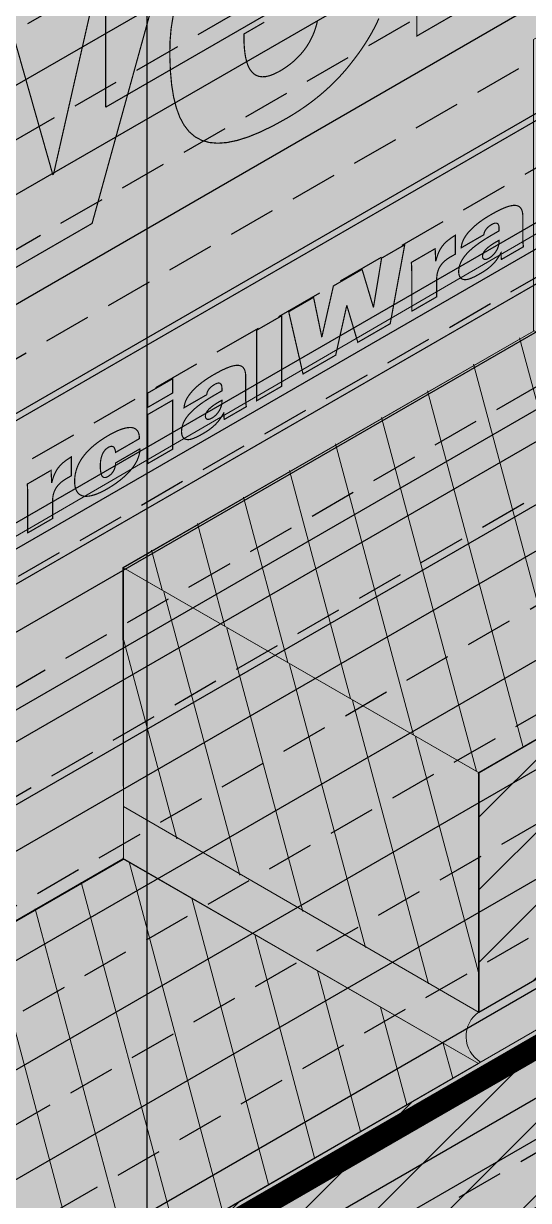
# Model space of a CAD drawing. Extents: x -198.3 to -147.3, y 313.3 to 379.3.
# Drawn here: x -178.053 to -176.056, y 361.285 to 365.943 of the extents above; entities that cross this region are included whole.
import ezdxf

# ---------------------------------------------------------------- set-up
doc = ezdxf.new("R2010")
doc.units = 0
doc.header["$LTSCALE"] = 1.5
doc.header["$MEASUREMENT"] = 0
doc.linetypes.add('DASHED', pattern=[0.75, 0.5, -0.25])
doc.layers.add('brick', color=250, linetype='CONTINUOUS', lineweight=5)
doc.layers.add('Metal Stud', color=250, linetype='CONTINUOUS', lineweight=18)
for name, color, linetype in [('DuPont Thru-Wall Flashing', 252, 'CONTINUOUS'), ('DUPONTLOGO', 250, 'CONTINUOUS'), ('FASTENING', 250, 'CONTINUOUS'), ('Shelf Angle', 250, 'CONTINUOUS'), ('StraightFlash', 252, 'CONTINUOUS'), ('STRUCTURE', 250, 'CONTINUOUS'), ('TEXT', 7, 'CONTINUOUS')]:
    doc.layers.add(name, color=color, linetype=linetype)
for name, color, linetype, true_color in [('EXTERIOR INSULATION', 7, 'CONTINUOUS', 0xcdd69f), ('grout', 7, 'CONTINUOUS', 0xdedede), ('Tyvek CommercialWrap', 7, 'DASHED', 0x00538e)]:
    doc.layers.add(name, color=color, linetype=linetype, true_color=true_color)
doc.styles.add('DETAILS', font='sanss___.ttf', dxfattribs={"height": 1})
doc.dimstyles.new('TYVEKDETAILS', dxfattribs={"dimscale": 6, "dimtxt": 1.5, "dimasz": 0.1, "dimexe": 0.75, "dimexo": 0.75, "dimgap": 0.75, "dimtad": 0, "dimtih": 1, "dimtoh": 1, "dimdec": 4, "dimzin": 0, "dimdsep": 46, "dimlunit": 4, "dimtxsty": 'DETAILS', "dimcen": 0.0625, "dimadec": 0, "dimazin": 0, "dimtfac": 1, "dimtdec": 4, "dimtofl": 0, "dimtmove": 0, "dimatfit": 3, "dimfxl": 1, "dimfrac": 2, "dimtolj": 1, "dimtzin": 0, "dimarcsym": 0})
pattern_1 = [(45, (-10.05216, 16.68313), (-0.1435869, 0.1435869), [])]

# ---------------------------------------------------------------- blocks, each defined once
blk = doc.blocks.new('SS-DGG 2')
at = {"layer": 'STRUCTURE'}
h = blk.add_hatch(dxfattribs=at)
h.set_pattern_fill('AR-SAND', color=256, scale=0.25, style=0)
h.set_pattern_definition([(37.5, (-362.0331, 233.6496), (-0.01574834, 0.48170594), [0, -0.38, 0, -0.425, 0, -0.40625]), (7.5, (-362.0331, 233.6496), (0.4424442, 0.7055365), [0, -0.205, 0, -0.3425, 0, -0.13125]), (327.5, (-362.3406, 233.6496), (0.77853547, 0.00141476), [0, -0.125, 0, -0.45, 0, -0.5875]), (317.5, (-362.3406, 233.6496), (0.7515317, 0.2194189), [0, -0.0625, 0, -0.295, 0, -0.3375])])
h.paths.add_polyline_path([(-8.7858, -6.4658, -0.06032), (-8.3164, -5.6231, -0.022567), (-7.1126, -4.1064), (-7.3384, -4.0005, 0.021775), (-8.5108, -5.4822, 0.0603), (-9.008, -6.3751, 0.04506), (-9.3505, -7.4917, 0.020731), (-9.5997, -8.9782, -0.044799), (-9.7881, -9.8444, -0.020914), (-9.9777, -10.3712, -0.055655), (-10.2812, -10.9286, -0.016125), (-10.8857, -11.7371, -0.033704), (-11.3713, -12.2672), (-12.4307, -13.2777), (-13.2332, -13.741), (-13.0332, -13.8565), (-12.2307, -13.4186), (-11.2056, -12.4409, 0.033704), (-10.6982, -11.8869, 0.016125), (-10.0844, -11.066, 0.055655), (-9.7555, -10.4618, 0.020914), (-9.5591, -9.9162, 0.044799), (-9.3615, -9.008, -0.020731), (-9.1156, -7.5412, -0.04506)])
h.paths.add_polyline_path([(-13.0332, -13.8565), (-13.2332, -13.741), (-13.2348, -16.435), (-13.0332, -16.5513)])
h.paths.add_polyline_path([(0, 0), (-0.2192, 0.1179), (-7.3384, -4.0005), (-7.1126, -4.1064)])
h.paths.add_polyline_path([(-16.0434, -5.8254), (-15.8434, -5.9408), (-2.7843, 1.5988), (-2.9918, 1.71)])
h.paths.add_polyline_path([(-16.047, -14.8113), (-15.8434, -14.9289), (-15.8434, -5.9408), (-16.0434, -5.8254)])
at = {"layer": 'STRUCTURE', "true_color": 0xffff42}
blk.add_hatch(color=51, dxfattribs=at).paths.add_polyline_path([(0, 0), (-7.1126, -4.1064, 0.022896), (-8.333, -5.646, 0.058555), (-8.7858, -6.4658, 0.04506), (-9.1156, -7.5412, 0.020731), (-9.3615, -9.008, -0.044799), (-9.5591, -9.9162, -0.020914), (-9.7555, -10.4618, -0.055655), (-10.0844, -11.066, -0.016125), (-10.6982, -11.8869, -0.033704), (-11.2056, -12.4409), (-12.2307, -13.4186), (-13.0332, -13.8565), (-13.0332, -16.5513), (0, -9.0266)])
at = {"layer": 'STRUCTURE'}
blk.add_lwpolyline([(-13.0332, -16.5513), (0, -9.0266)], dxfattribs=at)
blk = doc.blocks.new('CW logo')
at = {"layer": 'DUPONTLOGO', "lineweight": 35, "true_color": 0x00538e}
h = blk.add_hatch(color=154, dxfattribs=at)
h.paths.add_polyline_path([(0, 2.3551), (-0.3621, 2.1461), (-0.3621, 2.4109), (0.6981, 3.023), (0.6981, 2.7582), (0.3277, 2.5443), (0.3277, 1.443), (0, 1.2538)])
h.paths.add_polyline_path([(1.5206, 3.0816), (1.0732, 1.5101), (0.7864, 1.3445), (0.9027, 1.7466), (0.5586, 2.5262), (0.8913, 2.7183), (1.0535, 2.1515), (1.0568, 2.1534), (1.2338, 2.916)])
h.paths.add_polyline_path([(1.8645, 2.3303), (1.5515, 3.0995), (1.8826, 3.2906), (2.0448, 2.7182), (2.0481, 2.7201), (2.2218, 3.4864), (2.5118, 3.6539), (2.2004, 2.5242)])
h.paths.add_polyline_path([(2.8011, 3.2741), (2.8012, 3.2529), (2.8019, 3.2325), (2.8033, 3.2131), (2.8055, 3.1948), (2.8086, 3.1778), (2.8127, 3.1622), (2.8177, 3.1481), (2.8239, 3.1358), (2.8312, 3.1253), (2.8397, 3.1167), (2.8495, 3.1104), (2.8606, 3.1062), (2.8732, 3.1046), (2.8873, 3.1054), (2.903, 3.109), (2.9202, 3.1155), (2.9392, 3.1249), (2.9553, 3.1344), (2.9695, 3.1439), (2.9831, 3.1539), (2.996, 3.1644), (3.0082, 3.1755), (3.0197, 3.1871), (3.0304, 3.1991), (3.0404, 3.2117), (3.0497, 3.2247), (3.0581, 3.2382), (3.0658, 3.2522), (3.0728, 3.2665), (3.0789, 3.2813), (3.0842, 3.2965), (3.0887, 3.312), (3.0923, 3.328), (3.0951, 3.3443), (3.097, 3.3522), (3.1027, 3.3555), (3.1133, 3.3616), (3.1279, 3.37), (3.1459, 3.3804), (3.1668, 3.3925), (3.1896, 3.4057), (3.2139, 3.4197), (3.2389, 3.4341), (3.2639, 3.4485), (3.2883, 3.4626), (3.3114, 3.4759), (3.3324, 3.4881), (3.3508, 3.4987), (3.3659, 3.5074), (3.3769, 3.5138), (3.3832, 3.5174), (3.3839, 3.5107), (3.3812, 3.4883), (3.3775, 3.466), (3.3727, 3.4438), (3.3669, 3.4217), (3.3602, 3.3998), (3.3527, 3.378), (3.3443, 3.3565), (3.3351, 3.3353), (3.3253, 3.3144), (3.3148, 3.2937), (3.3037, 3.2735), (3.292, 3.2537), (3.2798, 3.2342), (3.2672, 3.2153), (3.2542, 3.1968), (3.2409, 3.1789), (3.2274, 3.1616), (3.2146, 3.1454), (3.2015, 3.1296), (3.1879, 3.1142), (3.174, 3.0992), (3.1598, 3.0846), (3.1453, 3.0704), (3.1305, 3.0567), (3.1154, 3.0433), (3.1001, 3.0303), (3.0845, 3.0177), (3.0687, 3.0055), (3.0527, 2.9937), (3.0365, 2.9823), (3.0201, 2.9712), (3.0036, 2.9605), (2.9869, 2.9502), (2.9702, 2.9403), (2.9189, 2.912), (2.867, 2.8866), (2.819, 2.8669), (2.7747, 2.8529), (2.7342, 2.8444), (2.6973, 2.8417), (2.6639, 2.8446), (2.634, 2.8532), (2.6075, 2.8674), (2.5843, 2.8874), (2.5643, 2.9131), (2.5475, 2.9444), (2.5338, 2.9816), (2.523, 3.0244), (2.5152, 3.073), (2.5102, 3.1274), (2.5079, 3.1875), (2.5087, 3.2437), (2.5131, 3.2956), (2.5213, 3.3468), (2.5329, 3.3974), (2.5479, 3.447), (2.5661, 3.4956), (2.5872, 3.5431), (2.6111, 3.5892), (2.6378, 3.6338), (2.6669, 3.6769), (2.6983, 3.7182), (2.7319, 3.7576), (2.7675, 3.7949), (2.8049, 3.8301), (2.844, 3.863), (2.8846, 3.8934), (2.9265, 3.9212), (2.9757, 3.9497), (3.0296, 3.9767), (3.0792, 3.9968), (3.1245, 4.0102), (3.1656, 4.0171), (3.2028, 4.0177), (3.2362, 4.0122), (3.2659, 4.0008), (3.292, 3.9836), (3.3147, 3.9608), (3.3342, 3.9327), (3.3505, 3.8994), (3.3639, 3.861), (3.3744, 3.8179), (3.3822, 3.7701), (3.3875, 3.7179), (3.3904, 3.6614), (3.3907, 3.6145), (3.3825, 3.6098), (3.3641, 3.5992), (3.3368, 3.5834), (3.3021, 3.5633), (3.2612, 3.5398), (3.2157, 3.5135), (3.1668, 3.4853), (3.1161, 3.4559), (3.0647, 3.4263), (3.0143, 3.3972), (2.966, 3.3693), (2.9214, 3.3436), (2.8818, 3.3207), (2.8486, 3.3015), (2.8232, 3.2868), (2.8069, 3.2774)])
h.paths.add_polyline_path([(3.4854, 3.2661), (3.4854, 4.6323), (3.7967, 4.812), (3.7967, 3.4459)])
h.paths.add_polyline_path([(3.7967, 3.9757), (4.0803, 4.5594), (4.4195, 4.7553), (4.1409, 4.1952), (4.4604, 3.8291), (4.0917, 3.6161)])
h.paths.add_polyline_path([(3.0072, 3.5861), (3.031, 3.5998), (3.0523, 3.6121), (3.0702, 3.6225), (3.0841, 3.6305), (3.0961, 3.6374), (3.096, 3.6468), (3.0955, 3.6559), (3.0948, 3.6649), (3.0937, 3.6736), (3.0924, 3.6821), (3.0908, 3.6904), (3.0889, 3.6984), (3.0868, 3.7061), (3.0843, 3.7135), (3.0816, 3.7207), (3.0786, 3.7275), (3.0753, 3.734), (3.0718, 3.7402), (3.0679, 3.746), (3.0639, 3.7514), (3.0595, 3.7564), (3.0549, 3.761), (3.0501, 3.7651), (3.0449, 3.7686), (3.0396, 3.7716), (3.0339, 3.7741), (3.028, 3.7759), (3.0218, 3.7772), (3.0154, 3.7778), (3.0087, 3.7779), (3.0018, 3.7772), (2.9946, 3.7759), (2.9871, 3.7739), (2.9794, 3.7711), (2.9714, 3.7677), (2.9631, 3.7635), (2.9546, 3.7585), (2.9405, 3.7493), (2.9224, 3.736), (2.9059, 3.7218), (2.8911, 3.707), (2.8779, 3.6914), (2.8661, 3.6752), (2.8557, 3.6584), (2.8466, 3.6411), (2.8386, 3.6232), (2.8318, 3.6048), (2.826, 3.586), (2.8211, 3.5668), (2.817, 3.5472), (2.8137, 3.5272), (2.811, 3.5069), (2.8089, 3.4864), (2.8079, 3.471), (2.8125, 3.4737), (2.8227, 3.4796), (2.8377, 3.4882), (2.8565, 3.4991), (2.8785, 3.5118), (2.9029, 3.5258), (2.9287, 3.5408), (2.9552, 3.5561), (2.9817, 3.5713)], flags=16)
at = {"layer": 'DUPONTLOGO', "color": 154, "lineweight": 35, "true_color": 0x00538e, "const_width": 0.00471}
for points in [[(3.4854, 3.2661), (3.4854, 4.6323), (3.7967, 4.812), (3.7967, 3.4459), (3.4854, 3.2661)], [(3.3351, 3.3353), (3.3253, 3.3144), (3.3148, 3.2937), (3.3037, 3.2735), (3.292, 3.2537), (3.2798, 3.2342), (3.2672, 3.2153), (3.2542, 3.1968), (3.2409, 3.1789), (3.2274, 3.1616), (3.2146, 3.1454), (3.2015, 3.1296), (3.1879, 3.1142), (3.174, 3.0992), (3.1598, 3.0846), (3.1453, 3.0704), (3.1305, 3.0567), (3.1154, 3.0433), (3.1001, 3.0303), (3.0845, 3.0177), (3.0687, 3.0055), (3.0527, 2.9937), (3.0365, 2.9823), (3.0201, 2.9712), (3.0036, 2.9605), (2.9869, 2.9502), (2.9702, 2.9403), (2.9189, 2.912), (2.867, 2.8866), (2.819, 2.8669), (2.7747, 2.8529), (2.7342, 2.8444), (2.6973, 2.8417), (2.6639, 2.8446), (2.634, 2.8532), (2.6075, 2.8674), (2.5843, 2.8874), (2.5643, 2.9131), (2.5475, 2.9444), (2.5338, 2.9816), (2.523, 3.0244), (2.5152, 3.073), (2.5102, 3.1274), (2.5079, 3.1875), (2.5087, 3.2437), (2.5131, 3.2956), (2.5213, 3.3468)], [(2.8818, 3.3207), (2.8486, 3.3015), (2.8232, 3.2868), (2.8069, 3.2774), (2.8011, 3.2741), (2.8012, 3.2529), (2.8019, 3.2325), (2.8033, 3.2131), (2.8055, 3.1948), (2.8086, 3.1778), (2.8127, 3.1622), (2.8177, 3.1481), (2.8239, 3.1358), (2.8312, 3.1253), (2.8397, 3.1167), (2.8495, 3.1104), (2.8606, 3.1062), (2.8732, 3.1046), (2.8873, 3.1054), (2.903, 3.109), (2.9202, 3.1155), (2.9392, 3.1249), (2.9553, 3.1344), (2.9695, 3.1439), (2.9831, 3.1539), (2.996, 3.1644), (3.0082, 3.1755), (3.0197, 3.1871), (3.0304, 3.1991), (3.0404, 3.2117), (3.0497, 3.2247), (3.0581, 3.2382), (3.0658, 3.2522), (3.0728, 3.2665), (3.0789, 3.2813), (3.0842, 3.2965), (3.0887, 3.312), (3.0923, 3.328)], [(1.8645, 2.3303), (1.5515, 3.0995), (1.8826, 3.2906), (2.0448, 2.7182), (2.0481, 2.7201), (2.2218, 3.4864), (2.5118, 3.6539), (2.2004, 2.5242), (1.8645, 2.3303)], [(4.4855, 2.5897), (4.4855, 3.2366), (0, 0.647), (0, 0), (4.4855, 2.5897)], [(2.9783, 2.1749), (3.0767, 2.2317), (3.1089, 2.0759), (3.1098, 2.0765), (3.1551, 2.2769), (3.2685, 2.3424), (3.313, 2.1938), (3.314, 2.1944), (3.3458, 2.3871), (3.4372, 2.4398), (3.3799, 2.1277), (3.2517, 2.0537), (3.2086, 2.1984), (3.2076, 2.1978), (3.1641, 2.0031), (3.0349, 1.9285), (2.9783, 2.1749)], [(2.9502, 2.1586), (2.9502, 1.8796), (2.8518, 1.8228), (2.8518, 2.1019), (2.9502, 2.1586)], [(2.5192, 1.9098), (2.5192, 1.8533), (2.4208, 1.7965), (2.4208, 1.853), (2.5192, 1.9098)], [(2.5192, 1.8248), (2.5192, 1.6308), (2.4208, 1.574), (2.4208, 1.768), (2.5192, 1.8248)]]:
    blk.add_lwpolyline(points, dxfattribs=at)
for points in [[(3.6608, 2.4278), (3.6612, 2.4322), (3.6618, 2.4367), (3.6627, 2.441), (3.6639, 2.4454), (3.6653, 2.4497), (3.667, 2.454), (3.6689, 2.4583), (3.671, 2.4626), (3.6733, 2.4668), (3.6759, 2.471), (3.6786, 2.4752), (3.6815, 2.4793), (3.6846, 2.4833), (3.6878, 2.4874), (3.6913, 2.4914), (3.6948, 2.4953), (3.6985, 2.4992), (3.7023, 2.5031), (3.7063, 2.5069), (3.7103, 2.5107), (3.7144, 2.5143), (3.7186, 2.5179), (3.7229, 2.5215), (3.7273, 2.525), (3.7317, 2.5284), (3.7361, 2.5317), (3.7406, 2.5349), (3.7452, 2.5381), (3.7497, 2.5412), (3.7542, 2.5442), (3.7588, 2.5471), (3.7633, 2.55), (3.7678, 2.5527), (3.7723, 2.5554), (3.7768, 2.558), (3.7901, 2.5656), (3.8038, 2.5729), (3.8166, 2.5793), (3.8285, 2.5846), (3.8395, 2.589), (3.8496, 2.5923), (3.8588, 2.5945), (3.8672, 2.5957), (3.8747, 2.5958), (3.8813, 2.5948), (3.8871, 2.5927), (3.892, 2.5895), (3.8961, 2.5851), (3.8994, 2.5796), (3.9019, 2.5729), (3.9036, 2.565), (3.9045, 2.5559), (3.9047, 2.5488), (3.9047, 2.5474), (3.9047, 2.5445), (3.9047, 2.5403), (3.9047, 2.5349), (3.9047, 2.5286), (3.9047, 2.5216), (3.9047, 2.5142), (3.9047, 2.5064), (3.9047, 2.4985), (3.9047, 2.4907), (3.9047, 2.4832), (3.9047, 2.4763), (3.9047, 2.4701), (3.9047, 2.4648), (3.9047, 2.4606), (3.9047, 2.4578), (3.9047, 2.4565), (3.9047, 2.4555), (3.9047, 2.4543), (3.9048, 2.4531), (3.9048, 2.4518), (3.9049, 2.4505), (3.905, 2.4493), (3.9051, 2.448), (3.9052, 2.4466), (3.9053, 2.4453), (3.9054, 2.4439), (3.9056, 2.4425), (3.9058, 2.4411), (3.9059, 2.4396), (3.9062, 2.4381), (3.9064, 2.4366), (3.9066, 2.435), (3.9069, 2.4334), (3.9071, 2.432), (3.906, 2.4314), (3.9034, 2.4299), (3.8995, 2.4277), (3.8945, 2.4248), (3.8887, 2.4214), (3.8821, 2.4176), (3.8751, 2.4136), (3.8677, 2.4093), (3.8602, 2.405), (3.8528, 2.4007), (3.8457, 2.3966), (3.8391, 2.3928), (3.8331, 2.3893), (3.8279, 2.3864), (3.8238, 2.384), (3.821, 2.3824), (3.8196, 2.3815), (3.8195, 2.3816), (3.8194, 2.3821), (3.8194, 2.3831), (3.8193, 2.3844), (3.8192, 2.3861), (3.8191, 2.3879), (3.8189, 2.39), (3.8188, 2.3922), (3.8186, 2.3945), (3.8185, 2.3968), (3.8183, 2.399), (3.8182, 2.4011), (3.8181, 2.403), (3.818, 2.4048), (3.8179, 2.4062), (3.8178, 2.4073), (3.8178, 2.408), (3.8176, 2.4078), (3.8143, 2.4015), (3.8108, 2.3955), (3.8073, 2.3897), (3.8035, 2.3842), (3.7997, 2.3789), (3.7957, 2.3738), (3.7915, 2.369), (3.7872, 2.3643), (3.7827, 2.3598), (3.7781, 2.3555), (3.7733, 2.3513), (3.7684, 2.3473), (3.7633, 2.3434), (3.758, 2.3396), (3.7526, 2.336), (3.7471, 2.3324), (3.7413, 2.329), (3.7366, 2.3262), (3.733, 2.3242), (3.7294, 2.3222), (3.7259, 2.3202), (3.7224, 2.3183), (3.7189, 2.3164), (3.7154, 2.3146), (3.712, 2.3129), (3.7086, 2.3113), (3.7054, 2.3098), (3.7022, 2.3084), (3.699, 2.3071), (3.696, 2.3059), (3.693, 2.3049), (3.6902, 2.304), (3.6875, 2.3033), (3.6849, 2.3027), (3.6824, 2.3023), (3.6795, 2.3019), (3.6767, 2.3018), (3.6739, 2.3019), (3.6713, 2.3022), (3.6687, 2.3027), (3.6663, 2.3035), (3.6639, 2.3046), (3.6618, 2.3059), (3.6598, 2.3075), (3.6579, 2.3093), (3.6563, 2.3115), (3.6548, 2.3139), (3.6535, 2.3167), (3.6525, 2.3197), (3.6517, 2.3231), (3.6511, 2.3268), (3.6508, 2.3308), (3.6508, 2.3372), (3.6519, 2.3469), (3.654, 2.3565), (3.6573, 2.3658), (3.6615, 2.3749), (3.6667, 2.3839), (3.6728, 2.3926), (3.6797, 2.4012), (3.6874, 2.4096), (3.6958, 2.4178), (3.7049, 2.4259), (3.7145, 2.4337), (3.7246, 2.4415), (3.7352, 2.449), (3.7462, 2.4564), (3.7576, 2.4637), (3.7692, 2.4708), (3.781, 2.4778), (3.7834, 2.4792), (3.7841, 2.4796), (3.7851, 2.4802), (3.7865, 2.481), (3.7883, 2.482), (3.7902, 2.4831), (3.7923, 2.4844), (3.7946, 2.4857), (3.7969, 2.487), (3.7992, 2.4883), (3.8014, 2.4896), (3.8036, 2.4909), (3.8055, 2.492), (3.8072, 2.493), (3.8086, 2.4938), (3.8096, 2.4944), (3.8102, 2.4947), (3.8104, 2.4948), (3.8104, 2.495), (3.8104, 2.4953), (3.8104, 2.4958), (3.8104, 2.4964), (3.8104, 2.4971), (3.8104, 2.498), (3.8104, 2.4988), (3.8104, 2.4998), (3.8104, 2.5007), (3.8104, 2.5016), (3.8104, 2.5025), (3.8104, 2.5033), (3.8104, 2.504), (3.8104, 2.5047), (3.8104, 2.5052), (3.8104, 2.5055), (3.8104, 2.5057), (3.8103, 2.5076), (3.8102, 2.5102), (3.8099, 2.5127), (3.8094, 2.515), (3.8087, 2.5172), (3.8079, 2.5191), (3.8069, 2.5209), (3.8057, 2.5224), (3.8043, 2.5236), (3.8027, 2.5246), (3.8008, 2.5252), (3.7988, 2.5255), (3.7965, 2.5255), (3.7939, 2.5252), (3.7911, 2.5245), (3.788, 2.5233), (3.7847, 2.5218), (3.7811, 2.5198), (3.7774, 2.5175), (3.774, 2.5152), (3.7709, 2.5129), (3.768, 2.5106), (3.7654, 2.5083), (3.7631, 2.5059), (3.761, 2.5035), (3.7591, 2.5012), (3.7574, 2.4988), (3.7559, 2.4965), (3.7547, 2.4941), (3.7536, 2.4918), (3.7526, 2.4894), (3.7518, 2.4871), (3.7512, 2.4848), (3.7507, 2.4826), (3.7503, 2.4804), (3.7499, 2.4793), (3.7482, 2.4783), (3.745, 2.4764), (3.7406, 2.4739), (3.7352, 2.4708), (3.7289, 2.4672), (3.722, 2.4632), (3.7147, 2.459), (3.7071, 2.4546), (3.6995, 2.4502), (3.6921, 2.4459), (3.6849, 2.4418), (3.6784, 2.438), (3.6726, 2.4346), (3.6677, 2.4318), (3.664, 2.4297), (3.6616, 2.4283)], [(3.4653, 2.2987), (3.4653, 2.3038), (3.4653, 2.3088), (3.4653, 2.3137), (3.4653, 2.3185), (3.4653, 2.3232), (3.4652, 2.3278), (3.4652, 2.3323), (3.4651, 2.3366), (3.465, 2.3408), (3.4649, 2.3449), (3.4648, 2.3488), (3.4646, 2.3526), (3.4645, 2.3562), (3.4643, 2.3596), (3.464, 2.3629), (3.4637, 2.366), (3.4634, 2.3689), (3.4637, 2.3701), (3.4656, 2.3713), (3.4692, 2.3733), (3.474, 2.3761), (3.4799, 2.3795), (3.4867, 2.3834), (3.4941, 2.3877), (3.502, 2.3922), (3.5101, 2.3969), (3.5182, 2.4016), (3.5261, 2.4062), (3.5336, 2.4105), (3.5405, 2.4144), (3.5465, 2.4179), (3.5514, 2.4208), (3.555, 2.4229), (3.5572, 2.4241), (3.5576, 2.4243), (3.5577, 2.4236), (3.5577, 2.4221), (3.5579, 2.4199), (3.558, 2.4171), (3.5582, 2.4137), (3.5583, 2.4101), (3.5585, 2.4061), (3.5587, 2.402), (3.5589, 2.3979), (3.5591, 2.3938), (3.5593, 2.3899), (3.5595, 2.3862), (3.5597, 2.383), (3.5598, 2.3803), (3.5599, 2.3782), (3.56, 2.3768), (3.56, 2.3763), (3.56, 2.3763), (3.56, 2.3763), (3.56, 2.3763), (3.5601, 2.3763), (3.5601, 2.3763), (3.5602, 2.3764), (3.5602, 2.3764), (3.5603, 2.3764), (3.5603, 2.3764), (3.5604, 2.3765), (3.5604, 2.3765), (3.5605, 2.3765), (3.5605, 2.3766), (3.5606, 2.3766), (3.5606, 2.3766), (3.5606, 2.3766), (3.5606, 2.3766), (3.5619, 2.3817), (3.5645, 2.3905), (3.5672, 2.3987), (3.5701, 2.4063), (3.5733, 2.4134), (3.5767, 2.4201), (3.5803, 2.4263), (3.5842, 2.4321), (3.5884, 2.4375), (3.5928, 2.4427), (3.5975, 2.4476), (3.6025, 2.4523), (3.6078, 2.4569), (3.6134, 2.4613), (3.6193, 2.4656), (3.6255, 2.4699), (3.6321, 2.4742), (3.6377, 2.4777), (3.6377, 2.4767), (3.6377, 2.4745), (3.6377, 2.4711), (3.6377, 2.4668), (3.6377, 2.4617), (3.6377, 2.456), (3.6377, 2.4499), (3.6377, 2.4436), (3.6377, 2.4371), (3.6377, 2.4307), (3.6377, 2.4246), (3.6377, 2.4189), (3.6377, 2.4138), (3.6377, 2.4095), (3.6377, 2.4062), (3.6377, 2.4039), (3.6377, 2.4029), (3.6376, 2.4028), (3.6371, 2.4026), (3.6364, 2.4022), (3.6354, 2.4016), (3.6342, 2.4009), (3.6329, 2.4001), (3.6314, 2.3993), (3.6299, 2.3984), (3.6283, 2.3975), (3.6267, 2.3966), (3.6252, 2.3957), (3.6237, 2.3949), (3.6224, 2.3941), (3.6213, 2.3935), (3.6204, 2.3929), (3.6197, 2.3926), (3.6193, 2.3923), (3.616, 2.3904), (3.6092, 2.386), (3.6029, 2.3816), (3.5972, 2.377), (3.5921, 2.3724), (3.5874, 2.3676), (3.5832, 2.3628), (3.5795, 2.3578), (3.5762, 2.3527), (3.5734, 2.3475), (3.5709, 2.3422), (3.5689, 2.3368), (3.5672, 2.3312), (3.5659, 2.3255), (3.5649, 2.3198), (3.5642, 2.3139), (3.5638, 2.3078), (3.5637, 2.3022), (3.5637, 2.3015), (3.5637, 2.2995), (3.5637, 2.2965), (3.5637, 2.2926), (3.5637, 2.2881), (3.5637, 2.2829), (3.5637, 2.2773), (3.5637, 2.2715), (3.5637, 2.2656), (3.5637, 2.2598), (3.5637, 2.2542), (3.5637, 2.2489), (3.5637, 2.2442), (3.5637, 2.2402), (3.5637, 2.2371), (3.5637, 2.2349), (3.5637, 2.2339), (3.5632, 2.2336), (3.561, 2.2323), (3.5572, 2.2301), (3.5521, 2.2271), (3.5458, 2.2235), (3.5387, 2.2194), (3.5309, 2.2149), (3.5226, 2.2101), (3.5141, 2.2052), (3.5057, 2.2003), (3.4974, 2.1956), (3.4897, 2.1911), (3.4826, 2.187), (3.4765, 2.1835), (3.4714, 2.1806), (3.4678, 2.1785), (3.4657, 2.1773), (3.4653, 2.1772), (3.4653, 2.1792), (3.4653, 2.1832), (3.4653, 2.189), (3.4653, 2.1962), (3.4653, 2.2047), (3.4653, 2.2141), (3.4653, 2.2241), (3.4653, 2.2346), (3.4653, 2.245), (3.4653, 2.2554), (3.4653, 2.2652), (3.4653, 2.2743), (3.4653, 2.2823), (3.4653, 2.2891), (3.4653, 2.2943), (3.4653, 2.2976)], [(3.798, 2.4505), (3.7914, 2.4466), (3.7852, 2.4427), (3.7796, 2.439), (3.7744, 2.4353), (3.7696, 2.4317), (3.7654, 2.4281), (3.7616, 2.4246), (3.7582, 2.4212), (3.7552, 2.4179), (3.7526, 2.4146), (3.7505, 2.4114), (3.7487, 2.4082), (3.7473, 2.4051), (3.7462, 2.402), (3.7455, 2.399), (3.7452, 2.396), (3.7451, 2.3935), (3.7453, 2.3915), (3.7457, 2.3897), (3.7462, 2.3881), (3.7469, 2.3866), (3.7478, 2.3852), (3.7489, 2.3841), (3.7501, 2.3832), (3.7516, 2.3825), (3.7532, 2.382), (3.755, 2.3818), (3.7571, 2.3819), (3.7593, 2.3822), (3.7616, 2.3828), (3.7642, 2.3837), (3.767, 2.3849), (3.77, 2.3864), (3.774, 2.3889), (3.7782, 2.3918), (3.7821, 2.395), (3.7858, 2.3984), (3.7893, 2.402), (3.7926, 2.4057), (3.7956, 2.4097), (3.7984, 2.4137), (3.8008, 2.4179), (3.8031, 2.4222), (3.805, 2.4265), (3.8067, 2.4308), (3.808, 2.4352), (3.8091, 2.4396), (3.8098, 2.4439), (3.8103, 2.4482), (3.8104, 2.4516), (3.8104, 2.4517), (3.8104, 2.4519), (3.8104, 2.4522), (3.8104, 2.4525), (3.8104, 2.453), (3.8104, 2.4535), (3.8104, 2.454), (3.8104, 2.4546), (3.8104, 2.4551), (3.8104, 2.4557), (3.8104, 2.4562), (3.8104, 2.4566), (3.8104, 2.457), (3.8104, 2.4573), (3.8104, 2.4576), (3.8104, 2.4577), (3.8103, 2.4577), (3.8101, 2.4575), (3.8096, 2.4572), (3.8089, 2.4568), (3.8081, 2.4563), (3.8071, 2.4558), (3.8061, 2.4552), (3.805, 2.4546), (3.8039, 2.4539), (3.8028, 2.4533), (3.8017, 2.4527), (3.8007, 2.4521), (3.7998, 2.4516), (3.7991, 2.4512), (3.7985, 2.4508), (3.7982, 2.4506)], [(2.5643, 1.7948), (2.5647, 1.7992), (2.5654, 1.8036), (2.5663, 1.808), (2.5675, 1.8124), (2.5689, 1.8167), (2.5705, 1.821), (2.5724, 1.8253), (2.5746, 1.8296), (2.5769, 1.8338), (2.5794, 1.838), (2.5821, 1.8421), (2.585, 1.8462), (2.5881, 1.8503), (2.5914, 1.8543), (2.5948, 1.8583), (2.5983, 1.8623), (2.602, 1.8662), (2.6059, 1.87), (2.6098, 1.8738), (2.6138, 1.8776), (2.618, 1.8813), (2.6222, 1.8849), (2.6265, 1.8884), (2.6308, 1.8919), (2.6353, 1.8953), (2.6397, 1.8986), (2.6442, 1.9019), (2.6487, 1.905), (2.6533, 1.9081), (2.6578, 1.9111), (2.6623, 1.9141), (2.6669, 1.9169), (2.6714, 1.9197), (2.6759, 1.9224), (2.6803, 1.925), (2.6937, 1.9325), (2.7074, 1.9399), (2.7202, 1.9462), (2.7321, 1.9516), (2.7431, 1.9559), (2.7532, 1.9593), (2.7624, 1.9615), (2.7708, 1.9627), (2.7783, 1.9628), (2.7849, 1.9618), (2.7906, 1.9597), (2.7956, 1.9565), (2.7997, 1.9521), (2.803, 1.9466), (2.8055, 1.9399), (2.8072, 1.932), (2.8081, 1.9229), (2.8083, 1.9158), (2.8083, 1.9144), (2.8083, 1.9115), (2.8083, 1.9073), (2.8083, 1.9019), (2.8083, 1.8956), (2.8083, 1.8887), (2.8083, 1.8812), (2.8083, 1.8734), (2.8083, 1.8655), (2.8083, 1.8577), (2.8083, 1.8502), (2.8083, 1.8433), (2.8083, 1.8371), (2.8083, 1.8318), (2.8083, 1.8276), (2.8083, 1.8248), (2.8083, 1.8235), (2.8083, 1.8225), (2.8083, 1.8213), (2.8084, 1.8201), (2.8084, 1.8188), (2.8085, 1.8175), (2.8085, 1.8163), (2.8086, 1.815), (2.8087, 1.8136), (2.8089, 1.8123), (2.809, 1.8109), (2.8092, 1.8095), (2.8093, 1.8081), (2.8095, 1.8066), (2.8097, 1.8051), (2.81, 1.8036), (2.8102, 1.802), (2.8105, 1.8004), (2.8107, 1.799), (2.8095, 1.7984), (2.807, 1.7969), (2.8031, 1.7947), (2.7981, 1.7918), (2.7923, 1.7884), (2.7857, 1.7846), (2.7787, 1.7806), (2.7713, 1.7763), (2.7638, 1.772), (2.7564, 1.7677), (2.7493, 1.7636), (2.7426, 1.7598), (2.7366, 1.7563), (2.7315, 1.7533), (2.7274, 1.751), (2.7245, 1.7493), (2.7231, 1.7485), (2.723, 1.7485), (2.723, 1.7491), (2.7229, 1.7501), (2.7228, 1.7514), (2.7227, 1.753), (2.7226, 1.7549), (2.7225, 1.757), (2.7223, 1.7592), (2.7222, 1.7614), (2.7221, 1.7637), (2.7219, 1.766), (2.7218, 1.7681), (2.7217, 1.77), (2.7216, 1.7717), (2.7215, 1.7732), (2.7214, 1.7743), (2.7214, 1.7749), (2.7211, 1.7748), (2.7179, 1.7685), (2.7144, 1.7625), (2.7109, 1.7567), (2.7071, 1.7512), (2.7033, 1.7459), (2.6993, 1.7408), (2.6951, 1.736), (2.6908, 1.7313), (2.6863, 1.7268), (2.6817, 1.7225), (2.6769, 1.7183), (2.672, 1.7143), (2.6669, 1.7104), (2.6616, 1.7066), (2.6562, 1.703), (2.6507, 1.6994), (2.6449, 1.6959), (2.6402, 1.6932), (2.6366, 1.6911), (2.633, 1.6891), (2.6295, 1.6871), (2.6259, 1.6852), (2.6224, 1.6834), (2.6189, 1.6816), (2.6155, 1.6799), (2.6122, 1.6783), (2.6089, 1.6768), (2.6057, 1.6753), (2.6025, 1.6741), (2.5995, 1.6729), (2.5966, 1.6718), (2.5937, 1.671), (2.591, 1.6702), (2.5884, 1.6696), (2.5859, 1.6692), (2.5831, 1.6689), (2.5803, 1.6688), (2.5775, 1.6689), (2.5748, 1.6692), (2.5723, 1.6697), (2.5698, 1.6705), (2.5675, 1.6716), (2.5653, 1.6729), (2.5633, 1.6745), (2.5615, 1.6763), (2.5598, 1.6785), (2.5583, 1.6809), (2.5571, 1.6836), (2.556, 1.6867), (2.5552, 1.6901), (2.5547, 1.6938), (2.5544, 1.6978), (2.5544, 1.7042), (2.5554, 1.7139), (2.5576, 1.7235), (2.5609, 1.7328), (2.5651, 1.7419), (2.5703, 1.7509), (2.5764, 1.7596), (2.5833, 1.7682), (2.591, 1.7766), (2.5994, 1.7848), (2.6085, 1.7928), (2.6181, 1.8007), (2.6282, 1.8084), (2.6388, 1.816), (2.6498, 1.8234), (2.6612, 1.8307), (2.6728, 1.8378), (2.6846, 1.8448), (2.687, 1.8462), (2.6877, 1.8466), (2.6887, 1.8472), (2.6901, 1.848), (2.6919, 1.849), (2.6938, 1.8501), (2.6959, 1.8513), (2.6982, 1.8526), (2.7005, 1.854), (2.7028, 1.8553), (2.705, 1.8566), (2.7072, 1.8578), (2.7091, 1.859), (2.7108, 1.8599), (2.7122, 1.8607), (2.7132, 1.8613), (2.7138, 1.8617), (2.714, 1.8618), (2.714, 1.8619), (2.714, 1.8623), (2.714, 1.8628), (2.714, 1.8634), (2.714, 1.8641), (2.714, 1.8649), (2.714, 1.8658), (2.714, 1.8667), (2.714, 1.8677), (2.714, 1.8686), (2.714, 1.8695), (2.714, 1.8703), (2.714, 1.8711), (2.714, 1.8717), (2.714, 1.8722), (2.714, 1.8725), (2.714, 1.8727), (2.714, 1.8746), (2.7138, 1.8772), (2.7135, 1.8797), (2.713, 1.8821), (2.7123, 1.8842), (2.7115, 1.8862), (2.7105, 1.8879), (2.7093, 1.8894), (2.7079, 1.8906), (2.7063, 1.8916), (2.7044, 1.8922), (2.7024, 1.8926), (2.7001, 1.8926), (2.6975, 1.8922), (2.6947, 1.8915), (2.6917, 1.8903), (2.6883, 1.8888), (2.6847, 1.8868), (2.681, 1.8845), (2.6776, 1.8822), (2.6745, 1.8799), (2.6716, 1.8776), (2.669, 1.8753), (2.6667, 1.8729), (2.6645, 1.8705), (2.6627, 1.8682), (2.661, 1.8658), (2.6595, 1.8634), (2.6582, 1.8611), (2.6571, 1.8587), (2.6562, 1.8564), (2.6554, 1.8541), (2.6548, 1.8518), (2.6543, 1.8496), (2.6539, 1.8473), (2.6535, 1.8462), (2.6517, 1.8452), (2.6486, 1.8434), (2.6442, 1.8409), (2.6388, 1.8378), (2.6325, 1.8341), (2.6256, 1.8302), (2.6183, 1.8259), (2.6107, 1.8216), (2.6031, 1.8172), (2.5956, 1.8129), (2.5885, 1.8088), (2.5819, 1.805), (2.5761, 1.8016), (2.5713, 1.7988), (2.5675, 1.7967), (2.5652, 1.7953)], [(2.7016, 1.8175), (2.6949, 1.8136), (2.6888, 1.8097), (2.6831, 1.806), (2.6779, 1.8023), (2.6732, 1.7986), (2.669, 1.7951), (2.6652, 1.7916), (2.6618, 1.7882), (2.6588, 1.7849), (2.6562, 1.7816), (2.6541, 1.7784), (2.6523, 1.7752), (2.6509, 1.7721), (2.6498, 1.769), (2.6491, 1.766), (2.6488, 1.763), (2.6487, 1.7605), (2.6489, 1.7585), (2.6492, 1.7567), (2.6498, 1.755), (2.6505, 1.7535), (2.6514, 1.7522), (2.6525, 1.7511), (2.6537, 1.7502), (2.6552, 1.7495), (2.6568, 1.749), (2.6586, 1.7488), (2.6607, 1.7489), (2.6629, 1.7492), (2.6652, 1.7498), (2.6678, 1.7507), (2.6706, 1.7519), (2.6735, 1.7534), (2.6776, 1.7559), (2.6818, 1.7588), (2.6857, 1.762), (2.6894, 1.7654), (2.6929, 1.7689), (2.6962, 1.7727), (2.6992, 1.7766), (2.7019, 1.7807), (2.7044, 1.7849), (2.7067, 1.7891), (2.7086, 1.7935), (2.7103, 1.7978), (2.7116, 1.8022), (2.7127, 1.8066), (2.7134, 1.8109), (2.7139, 1.8152), (2.714, 1.8186), (2.714, 1.8187), (2.714, 1.8189), (2.714, 1.8192), (2.714, 1.8195), (2.714, 1.82), (2.714, 1.8205), (2.714, 1.821), (2.714, 1.8216), (2.714, 1.8221), (2.714, 1.8227), (2.714, 1.8232), (2.714, 1.8236), (2.714, 1.824), (2.714, 1.8244), (2.714, 1.8246), (2.714, 1.8247), (2.7139, 1.8247), (2.7137, 1.8245), (2.7132, 1.8242), (2.7125, 1.8238), (2.7116, 1.8233), (2.7107, 1.8228), (2.7096, 1.8222), (2.7086, 1.8216), (2.7074, 1.8209), (2.7063, 1.8203), (2.7053, 1.8197), (2.7043, 1.8191), (2.7034, 1.8186), (2.7026, 1.8181), (2.7021, 1.8178), (2.7017, 1.8176)], [(2.2933, 1.6181), (2.2931, 1.6198), (2.2929, 1.6215), (2.2926, 1.623), (2.2923, 1.6246), (2.292, 1.6261), (2.2917, 1.6275), (2.2913, 1.6289), (2.2909, 1.6302), (2.2905, 1.6314), (2.29, 1.6326), (2.2895, 1.6337), (2.289, 1.6348), (2.2884, 1.6358), (2.2877, 1.6368), (2.2871, 1.6377), (2.2863, 1.6385), (2.2856, 1.6392), (2.2848, 1.6399), (2.2839, 1.6404), (2.283, 1.6409), (2.2821, 1.6413), (2.2812, 1.6417), (2.2802, 1.6419), (2.2791, 1.6421), (2.278, 1.6422), (2.2769, 1.6422), (2.2757, 1.6421), (2.2745, 1.6419), (2.2732, 1.6416), (2.2718, 1.6412), (2.2704, 1.6407), (2.269, 1.6401), (2.2674, 1.6394), (2.2658, 1.6386), (2.2638, 1.6374), (2.2602, 1.6351), (2.2568, 1.6324), (2.2537, 1.6295), (2.2508, 1.6263), (2.2481, 1.6228), (2.2457, 1.6192), (2.2434, 1.6153), (2.2415, 1.6112), (2.2397, 1.6069), (2.2381, 1.6024), (2.2368, 1.5978), (2.2357, 1.593), (2.2347, 1.588), (2.234, 1.5829), (2.2335, 1.5777), (2.2332, 1.5724), (2.233, 1.5669), (2.2331, 1.5612), (2.2332, 1.5556), (2.2335, 1.5503), (2.234, 1.5453), (2.2347, 1.5407), (2.2355, 1.5364), (2.2365, 1.5325), (2.2378, 1.529), (2.2392, 1.526), (2.2409, 1.5235), (2.2429, 1.5214), (2.2451, 1.5199), (2.2476, 1.519), (2.2503, 1.5186), (2.2534, 1.5188), (2.2568, 1.5197), (2.2605, 1.5213), (2.2644, 1.5234), (2.268, 1.5258), (2.2714, 1.5284), (2.2745, 1.5311), (2.2773, 1.5339), (2.2798, 1.5369), (2.2821, 1.5399), (2.2842, 1.5431), (2.286, 1.5463), (2.2876, 1.5496), (2.289, 1.5529), (2.2902, 1.5562), (2.2911, 1.5596), (2.2919, 1.563), (2.2925, 1.5663), (2.2929, 1.5697), (2.2932, 1.573), (2.2933, 1.5762), (2.294, 1.5769), (2.2965, 1.5783), (2.3005, 1.5806), (2.3057, 1.5836), (2.312, 1.5873), (2.3191, 1.5914), (2.3268, 1.5958), (2.3349, 1.6005), (2.3432, 1.6053), (2.3514, 1.61), (2.3594, 1.6146), (2.3669, 1.619), (2.3736, 1.6229), (2.3795, 1.6263), (2.3842, 1.629), (2.3876, 1.6309), (2.3894, 1.632), (2.3896, 1.6296), (2.3892, 1.6245), (2.3886, 1.6194), (2.3878, 1.6143), (2.3867, 1.6093), (2.3853, 1.6042), (2.3837, 1.5992), (2.3818, 1.5942), (2.3797, 1.5892), (2.3774, 1.5843), (2.3748, 1.5794), (2.3721, 1.5745), (2.3691, 1.5696), (2.3659, 1.5648), (2.3625, 1.56), (2.3589, 1.5552), (2.3551, 1.5505), (2.3512, 1.5458), (2.347, 1.5412), (2.3427, 1.5366), (2.3382, 1.5321), (2.3336, 1.5276), (2.3288, 1.5232), (2.3238, 1.5188), (2.3188, 1.5144), (2.3135, 1.5101), (2.3082, 1.5059), (2.3027, 1.5017), (2.2971, 1.4976), (2.2914, 1.4936), (2.2856, 1.4896), (2.2796, 1.4857), (2.2736, 1.4819), (2.2675, 1.4781), (2.2613, 1.4744), (2.2511, 1.4686), (2.2391, 1.4625), (2.2276, 1.4571), (2.2165, 1.4526), (2.2058, 1.4491), (2.1957, 1.4465), (2.1861, 1.4449), (2.1771, 1.4444), (2.1688, 1.4449), (2.1612, 1.4467), (2.1544, 1.4496), (2.1483, 1.4537), (2.1431, 1.4592), (2.1388, 1.466), (2.1354, 1.4741), (2.133, 1.4837), (2.1316, 1.4948), (2.1314, 1.5072), (2.1321, 1.5196), (2.1338, 1.5317), (2.1365, 1.5436), (2.1401, 1.5553), (2.1446, 1.5666), (2.1501, 1.5778), (2.1564, 1.5887), (2.1636, 1.5993), (2.1716, 1.6097), (2.1805, 1.6199), (2.1901, 1.6299), (2.2006, 1.6396), (2.2118, 1.649), (2.2238, 1.6583), (2.2365, 1.6673), (2.25, 1.6761), (2.2641, 1.6847), (2.2748, 1.6907), (2.2848, 1.696), (2.2948, 1.7009), (2.3046, 1.7053), (2.3143, 1.7091), (2.3238, 1.7122), (2.3328, 1.7146), (2.3415, 1.7161), (2.3497, 1.7167), (2.3572, 1.7164), (2.3642, 1.7149), (2.3704, 1.7123), (2.3757, 1.7085), (2.3802, 1.7033), (2.3837, 1.6967), (2.3861, 1.6886), (2.3875, 1.679), (2.3875, 1.6725), (2.3859, 1.6716), (2.3827, 1.6697), (2.3782, 1.6671), (2.3725, 1.6639), (2.366, 1.6601), (2.3587, 1.6559), (2.3509, 1.6514), (2.3428, 1.6467), (2.3347, 1.642), (2.3268, 1.6374), (2.3192, 1.6331), (2.3121, 1.629), (2.3059, 1.6254), (2.3007, 1.6224), (2.2967, 1.6201), (2.2942, 1.6186)], [(1.9458, 1.4215), (1.9458, 1.4265), (1.9458, 1.4315), (1.9458, 1.4364), (1.9458, 1.4413), (1.9458, 1.446), (1.9457, 1.4505), (1.9457, 1.455), (1.9456, 1.4594), (1.9455, 1.4636), (1.9454, 1.4676), (1.9453, 1.4716), (1.9451, 1.4753), (1.945, 1.4789), (1.9448, 1.4824), (1.9445, 1.4856), (1.9442, 1.4887), (1.9439, 1.4916), (1.9442, 1.4929), (1.9462, 1.494), (1.9497, 1.496), (1.9545, 1.4988), (1.9604, 1.5022), (1.9672, 1.5061), (1.9746, 1.5104), (1.9825, 1.515), (1.9906, 1.5197), (1.9987, 1.5243), (2.0067, 1.5289), (2.0141, 1.5332), (2.021, 1.5372), (2.027, 1.5407), (2.0319, 1.5435), (2.0356, 1.5456), (2.0377, 1.5468), (2.0382, 1.5471), (2.0382, 1.5464), (2.0383, 1.5448), (2.0384, 1.5426), (2.0385, 1.5398), (2.0387, 1.5365), (2.0389, 1.5328), (2.0391, 1.5289), (2.0393, 1.5248), (2.0395, 1.5206), (2.0397, 1.5165), (2.0399, 1.5126), (2.04, 1.509), (2.0402, 1.5058), (2.0403, 1.5031), (2.0404, 1.501), (2.0405, 1.4996), (2.0405, 1.499), (2.0405, 1.499), (2.0406, 1.499), (2.0406, 1.4991), (2.0406, 1.4991), (2.0407, 1.4991), (2.0407, 1.4991), (2.0408, 1.4992), (2.0408, 1.4992), (2.0409, 1.4992), (2.0409, 1.4993), (2.041, 1.4993), (2.0411, 1.4993), (2.0411, 1.4994), (2.0411, 1.4994), (2.0412, 1.4994), (2.0412, 1.4994), (2.0412, 1.4994), (2.0425, 1.5045), (2.045, 1.5133), (2.0477, 1.5215), (2.0507, 1.5291), (2.0539, 1.5362), (2.0573, 1.5428), (2.0609, 1.549), (2.0648, 1.5548), (2.0689, 1.5603), (2.0734, 1.5655), (2.0781, 1.5704), (2.083, 1.5751), (2.0883, 1.5796), (2.0939, 1.584), (2.0998, 1.5883), (2.106, 1.5926), (2.1126, 1.5969), (2.1182, 1.6004), (2.1182, 1.5995), (2.1182, 1.5972), (2.1182, 1.5938), (2.1182, 1.5895), (2.1182, 1.5844), (2.1182, 1.5788), (2.1182, 1.5726), (2.1182, 1.5663), (2.1182, 1.5598), (2.1182, 1.5535), (2.1182, 1.5473), (2.1182, 1.5417), (2.1182, 1.5366), (2.1182, 1.5323), (2.1182, 1.5289), (2.1182, 1.5267), (2.1182, 1.5257), (2.1181, 1.5256), (2.1176, 1.5253), (2.1169, 1.5249), (2.1159, 1.5243), (2.1147, 1.5237), (2.1134, 1.5229), (2.1119, 1.522), (2.1104, 1.5211), (2.1088, 1.5202), (2.1072, 1.5193), (2.1057, 1.5184), (2.1042, 1.5176), (2.1029, 1.5168), (2.1018, 1.5162), (2.1008, 1.5156), (2.1002, 1.5152), (2.0998, 1.515), (2.0965, 1.5131), (2.0897, 1.5087), (2.0835, 1.5043), (2.0778, 1.4998), (2.0726, 1.4951), (2.0679, 1.4904), (2.0638, 1.4855), (2.06, 1.4805), (2.0568, 1.4754), (2.0539, 1.4702), (2.0515, 1.4649), (2.0494, 1.4595), (2.0477, 1.454), (2.0464, 1.4483), (2.0454, 1.4425), (2.0447, 1.4366), (2.0443, 1.4306), (2.0442, 1.425), (2.0442, 1.4242), (2.0442, 1.4222), (2.0442, 1.4193), (2.0442, 1.4154), (2.0442, 1.4108), (2.0442, 1.4056), (2.0442, 1.4001), (2.0442, 1.3943), (2.0442, 1.3884), (2.0442, 1.3825), (2.0442, 1.3769), (2.0442, 1.3717), (2.0442, 1.367), (2.0442, 1.363), (2.0442, 1.3598), (2.0442, 1.3576), (2.0442, 1.3566), (2.0437, 1.3563), (2.0415, 1.355), (2.0377, 1.3528), (2.0326, 1.3499), (2.0263, 1.3462), (2.0192, 1.3421), (2.0114, 1.3376), (2.0031, 1.3328), (1.9946, 1.3279), (1.9862, 1.3231), (1.978, 1.3183), (1.9702, 1.3138), (1.9631, 1.3097), (1.957, 1.3062), (1.9519, 1.3033), (1.9483, 1.3012), (1.9462, 1.3), (1.9458, 1.2999), (1.9458, 1.3019), (1.9458, 1.3059), (1.9458, 1.3117), (1.9458, 1.3189), (1.9458, 1.3274), (1.9458, 1.3368), (1.9458, 1.3468), (1.9458, 1.3573), (1.9458, 1.3678), (1.9458, 1.3781), (1.9458, 1.3879), (1.9458, 1.397), (1.9458, 1.4051), (1.9458, 1.4118), (1.9458, 1.417), (1.9458, 1.4203)]]:
    blk.add_lwpolyline(points, close=True, dxfattribs=at)
blk = doc.blocks.new('brick 1')
at = {"layer": 'brick'}
blk.add_hatch(color=15, dxfattribs=at).paths.add_polyline_path([(-9.5294, -3.842), (-9.5268, -1.5744), (-7.9023, -0.6395), (-7.9023, 0.5112), (-6.2778, 1.448), (-6.2804, 2.6043), (-4.6559, 3.5392), (-4.6559, 4.6929), (-3.0288, 5.6323), (-3.0314, 6.7845), (-1.4069, 7.7224), (0, 6.9101), (0, 0), (-8.092, -4.6719)])
h = blk.add_hatch(dxfattribs=at)
h.set_pattern_fill('ANSI31', color=256, scale=1.6245, angle=60, style=0)
h.set_pattern_definition([(105, (-10.09606, 16.66079), (-0.1961433, -0.0525564), [])])
h.paths.add_polyline_path([(-3.251, 2.7318), (-4.6579, 3.544), (-6.2824, 2.6061), (-4.8755, 1.7939)])
h = blk.add_hatch(dxfattribs=at)
h.set_pattern_fill('ANSI31', color=256, scale=1.6245, style=0)
h.set_pattern_definition(pattern_1)
h.paths.add_polyline_path([(-1.8276, 2.603), (-1.8276, 3.5506), (-4.8735, 1.792), (-4.8735, 0.8444)])
h = blk.add_hatch(dxfattribs=at)
h.set_pattern_fill('ANSI31', color=256, scale=1.6245, angle=60, style=0)
h.set_pattern_definition([(105, (-171.39583, -3.50681), (-0.19614331, -0.05255644), [])])
h.paths.add_polyline_path([(-4.8735, 1.789), (-6.2804, 2.6013), (-6.2804, 1.6537), (-4.8735, 0.8414)])
h = blk.add_hatch(dxfattribs=at)
h.set_pattern_fill('ANSI31', color=256, scale=1.6245, angle=60, style=0)
h.set_pattern_definition([(105, (-10.09502, 16.66131), (-0.1961433, -0.0525564), [])])
h.paths.add_polyline_path([(-4.8745, 0.6407), (-6.2814, 1.4529), (-7.9059, 0.515), (-6.499, -0.2972)])
h = blk.add_hatch(dxfattribs=at)
h.set_pattern_fill('ANSI31', color=256, scale=1.6245, style=0)
h.set_pattern_definition(pattern_1)
h.paths.add_polyline_path([(-3.4521, 0.5144), (-3.4521, 1.462), (-6.498, -0.2966), (-6.498, -1.2442)])
at = {"layer": 'grout'}
for points in [[(-3.4521, 0.5144), (-3.249, 0.6316), (-3.249, 1.5793), (-1.726, 2.4585), (-1.8276, 2.603), (-4.8735, 0.8444, 0.507429), (-4.8735, 0.6413), (-3.4521, 1.462)], [(-6.2778, 1.6574), (-6.2778, 1.4521), (-4.8735, 0.6413, -0.507429), (-4.8735, 0.8444), (-4.8735, 0.8444)]]:
    blk.add_hatch(color=256, dxfattribs=at).paths.add_polyline_path(points)
at = {"layer": 'brick'}
blk.add_lwpolyline([(-9.5294, -3.842), (-9.5268, -1.5744), (-7.9023, -0.6395), (-7.9023, 0.5112), (-6.2778, 1.448), (-6.2804, 2.6043), (-4.6559, 3.5392), (-4.6559, 4.6929), (-3.0288, 5.6323), (-3.0314, 6.7845), (-1.4069, 7.7224), (0, 6.9101), (0, 0), (-8.092, -4.6719)], close=True, dxfattribs=at)
for points in [[(-4.6533, 3.5407), (-3.2464, 2.7314), (-4.8709, 1.7905), (-6.2778, 2.6028), (-4.6533, 3.5407)], [(-4.8735, 1.792), (-1.8276, 3.5506)], [(-1.825, 3.5491), (-1.825, 2.6015), (-4.8709, 0.8429), (-4.8709, 1.7905), (-1.825, 3.5491)], [(-4.8735, 1.792), (-6.2804, 2.6043)], [(-6.2778, 2.6028), (-6.2778, 1.6574), (-4.8709, 0.8429)], [(-4.8735, 0.8444), (-1.8276, 2.603)], [(-4.8735, 1.792), (-4.8735, 0.8444)], [(-6.2804, 1.4506), (-4.8735, 0.6413), (-6.498, -0.2996), (-7.9049, 0.5127), (-6.2804, 1.4506)], [(-3.4521, 1.462), (-3.4521, 0.5144), (-6.498, -1.2442), (-6.498, -0.2966), (-3.4521, 1.462)], [(-4.8735, 0.6413), (-6.2804, 1.4536)]]:
    blk.add_lwpolyline(points, dxfattribs=at)
blk.add_lwpolyline([(-4.8709, 0.8459, 0.544614), (-4.8652, 0.6462)], format="xyb", dxfattribs=at)

msp = doc.modelspace()

# ---------------------------------------------------------------- hatches: boundary and pattern name
at = {"layer": 'DuPont Thru-Wall Flashing'}
h = msp.add_hatch(color=252, dxfattribs=at)
edge = h.paths.add_edge_path()
edge.add_line((-171.2238, 361.0963), (-171.3796, 361.1862))
edge.add_line((-171.3796, 361.1862), (-171.647, 361.3406))
edge.add_line((-171.647, 361.3406), (-173.277, 362.2817))
edge.add_arc((-173.077, 362.6281), 0.4, 180, 240, ccw=False)
edge.add_line((-173.477, 362.6281), (-173.477, 366.5922))
edge.add_line((-173.477, 366.5922), (-184.5558, 360.1513))
edge.add_line((-184.5558, 360.1513), (-184.5558, 356.2337))
edge.add_arc((-184.1558, 356.2337), 0.4, 180, 240)
edge.add_line((-184.3558, 355.8873), (-182.9571, 355.0797))
edge.add_line((-182.9571, 355.0797), (-182.3009, 354.7009))
edge.add_line((-182.3009, 354.7009), (-171.2238, 361.0963))
at = {"layer": 'EXTERIOR INSULATION', "linetype": 'Continuous'}
h = msp.add_hatch(color=256, dxfattribs=at)
h.paths.add_polyline_path([(-173.3063, 374.1249), (-180.1167, 370.1928, 0.191056), (-182.1684, 365.6701, -0.125366), (-182.7824, 363.669, -0.102358), (-185.4179, 360.8466), (-185.4179, 355.5328), (-173.3073, 362.5249)])
h.paths.add_polyline_path([(-180.1167, 370.1928), (-173.3063, 374.1249), (-174.1265, 374.5984), (-180.9369, 370.6664, 0.191056), (-182.9886, 366.1436, -0.125366), (-183.6026, 364.1425, -0.102358), (-186.2381, 361.3202), (-185.4179, 360.8466, 0.102358), (-182.7824, 363.669, 0.125366), (-182.1684, 365.6701, -0.191056)])
h.paths.add_polyline_path([(-185.4179, 360.8466), (-186.2381, 361.3202), (-186.2381, 358.5178), (-186.0381, 358.4024, -0.267949), (-185.9131, 358.1859), (-185.9131, 355.8187), (-185.4179, 355.5328)])
h = msp.add_hatch(dxfattribs=at)
h.set_pattern_fill('ANSI33', color=250, scale=3, angle=105, style=0)
h.set_pattern_definition([(150, (-972.56595, -525.1429), (-0.375, -0.64951905), []), (150, (-972.7032, -524.6306), (-0.375, -0.64951905), [0.375, -0.1875])])
h.paths.add_polyline_path([(-180.9369, 370.6664, 0.191056), (-182.9886, 366.1436, -0.125366), (-183.6026, 364.1425, -0.102358), (-186.2381, 361.3202), (-185.4179, 360.8466, 0.102358), (-182.7824, 363.669, 0.125366), (-182.1684, 365.6701, -0.191056), (-180.1167, 370.1928), (-173.3063, 374.1249), (-174.1265, 374.5984)])
h.paths.add_polyline_path([(-185.9131, 355.8187), (-185.4179, 355.5328), (-185.4179, 360.8466), (-186.2381, 361.3202), (-186.2381, 358.5178), (-186.0381, 358.4024, -0.267949), (-185.9131, 358.1859)])
h = msp.add_hatch(dxfattribs=at)
h.set_pattern_fill('ANSI33', color=250, scale=1.5, angle=345, style=0)
h.set_pattern_definition([(30, (-972.56595, -525.1429), (-0.1875, 0.32475953), []), (30, (-972.30982, -525.2115), (-0.1875, 0.32475953), [0.1875, -0.09375])])
h.paths.add_polyline_path([(-173.3063, 374.1249), (-180.1167, 370.1928, 0.221768), (-182.16, 364.8769, -0.138555), (-185.4179, 360.8466), (-185.4179, 355.5328), (-173.3073, 362.5249)])
at = {"layer": 'Shelf Angle'}
h = msp.add_hatch(color=32, dxfattribs=at)
edge = h.paths.add_edge_path()
edge.add_line((-184.0325, 353.5703), (-171.3796, 360.8754))
edge.add_line((-171.3796, 360.8754), (-171.3796, 361.0063))
edge.add_line((-171.3796, 361.0063), (-171.3796, 361.0425))
edge.add_line((-171.3796, 361.0425), (-171.3796, 361.1311))
edge.add_line((-171.3796, 361.1311), (-171.3796, 361.1862))
edge.add_line((-171.3796, 361.1862), (-171.3796, 361.4107))
edge.add_line((-171.3796, 361.4107), (-173.6785, 362.738))
edge.add_arc((-173.5535, 362.9545), 0.25, 180, 240, ccw=False)
edge.add_line((-173.8035, 362.9545), (-173.8035, 365.1773))
edge.add_arc((-174.0535, 365.1773), 0.25, 0, 60)
edge.add_line((-173.9285, 365.3939), (-174.1285, 365.5093))
edge.add_line((-174.1285, 365.5093), (-186.92, 358.1241))
edge.add_line((-186.92, 358.1241), (-186.92, 355.2374))
edge.add_line((-186.92, 355.2374), (-184.0325, 353.5703))
at = {"layer": 'StraightFlash', "true_color": 0xdedede}
e = msp.add_hatch(color=254, dxfattribs=at)
e.paths.add_polyline_path([(-176.13, 366.5345), (-177.7274, 365.6122), (-177.7274, 369.5312), (-176.13, 370.4534)])
e.dxf.unprotected_set("ltscale", 0)
at = {"layer": 'Tyvek CommercialWrap', "true_color": 0xffffff}
h = msp.add_hatch(color=7, dxfattribs=at)
edge = h.paths.add_edge_path()
edge.add_line((-183.7737, 357.4164), (-173.3063, 363.4598))
edge.add_line((-173.3063, 363.4598), (-173.3063, 372.9702))
edge.add_line((-173.3063, 372.9702), (-179.5063, 369.3906))
edge.add_arc((-175.4405, 365.3448), 5.7358, 135.14234, 177.23251)
edge.add_arc((-186.4031, 365.8748), 5.2397, 328.6499, 357.2325, ccw=False)
edge.add_arc((-190.9214, 368.6273), 10.5304, 312.74788, 328.64993, ccw=False)
edge.add_line((-183.7737, 360.8944), (-183.7737, 357.4164))
at = {"layer": 'Tyvek CommercialWrap', "linetype": 'Continuous', "true_color": 0x00538e}
h = msp.add_hatch(dxfattribs=at)
h.set_pattern_fill('ANSI31', color=154, scale=30, angle=225, style=0)
h.set_pattern_definition([(270, (-972.566, -525.143), (3.75, -9e-16), [])])
h.paths.add_polyline_path([(-173.3063, 363.4598), (-173.3063, 372.9702), (-179.5063, 369.3906, 0.226729), (-181.1422, 364.7213, -0.111634), (-183.7737, 360.8944), (-183.7737, 357.4164)])
h = msp.add_hatch(dxfattribs=at)
h.set_pattern_fill('ANSI31', color=154, scale=30, angle=165, style=0)
h.set_pattern_definition([(210, (-972.566, -525.143), (1.875, -3.247595), [])])
h.paths.add_polyline_path([(-173.3063, 372.9702), (-179.5063, 369.3906, 0.185746), (-181.1696, 365.6218, -0.125366), (-181.9284, 363.1487, -0.069497), (-183.7737, 360.8944), (-183.7737, 357.069), (-173.3063, 363.1191)])

# ---------------------------------------------------------------- linework, layer by layer
at = {"layer": 'DuPont Thru-Wall Flashing', "color": 250, "lineweight": 0}
msp.add_lwpolyline([(-173.8035, 366.4036), (-184.5558, 360.1513)], dxfattribs=at)
at = {"layer": 'Shelf Angle'}
for p, q in [((-186.6285, 357.9172), (-173.837, 365.3023)), ((-186.5615, 355.4444), (-173.77, 362.8295))]:
    msp.add_line(p, q, dxfattribs=at)
msp.add_lwpolyline([(-184.0325, 353.5703), (-171.3796, 360.8754), (-171.3796, 361.0063), (-171.3796, 361.0425), (-171.3796, 361.0425), (-171.3796, 361.1311), (-171.3796, 361.1862), (-171.3796, 361.4107), (-173.6785, 362.738, -0.267949), (-173.8035, 362.9545), (-173.8035, 365.1773, 0.267949), (-173.9285, 365.3939), (-174.1285, 365.5093), (-186.92, 358.1241), (-186.92, 355.2374)], format="xyb", close=True, dxfattribs=at)
at = {"layer": 'StraightFlash', "color": 250, "flags": 128}
msp.add_lwpolyline([(-176.13, 366.5345), (-177.7274, 365.6122), (-177.7274, 369.5312), (-176.13, 370.4534)], close=True, dxfattribs=at).dxf.unprotected_set("ltscale", 0)
at = {"layer": 'STRUCTURE'}
msp.add_line((-187.3713, 354.9769), (-174.0768, 362.6524), dxfattribs=at)
at = {"layer": 'Tyvek CommercialWrap', "const_width": 0.09, "flags": 128}
msp.add_lwpolyline([(-173.3063, 363.4598), (-173.3063, 372.9702), (-179.5063, 369.3906, 0.185746), (-181.1696, 365.6218, -0.125366), (-181.9284, 363.1487, -0.069497), (-183.7737, 360.8944), (-183.7737, 357.4164)], format="xyb", close=True, dxfattribs=at)

# ---------------------------------------------------------------- block references
at = {"layer": 'brick'}
msp.add_blockref('brick 1', (-171.3796, 361.1862), dxfattribs=at)
at = {"layer": 'FASTENING', "color": 5}
msp.add_blockref('CW logo', (-179.9823, 362.6273), dxfattribs=at)
at = {"layer": 'Metal Stud', "color": 18, "linetype": 'Continuous', "true_color": 0x000000}
msp.add_blockref('SS-DGG 2', (-174.1265, 375.1758), dxfattribs=at)

# ---------------------------------------------------------------- leaders
at = {"layer": 'TEXT'}
msp.add_leader([(-176.9111, 368.0015), (-166.9077, 365.3884), (-166.2495, 365.3884)], dimstyle='TYVEKDETAILS', override={"dimfxl": 3}, dxfattribs=at)

doc.saveas('drawing.dxf')
